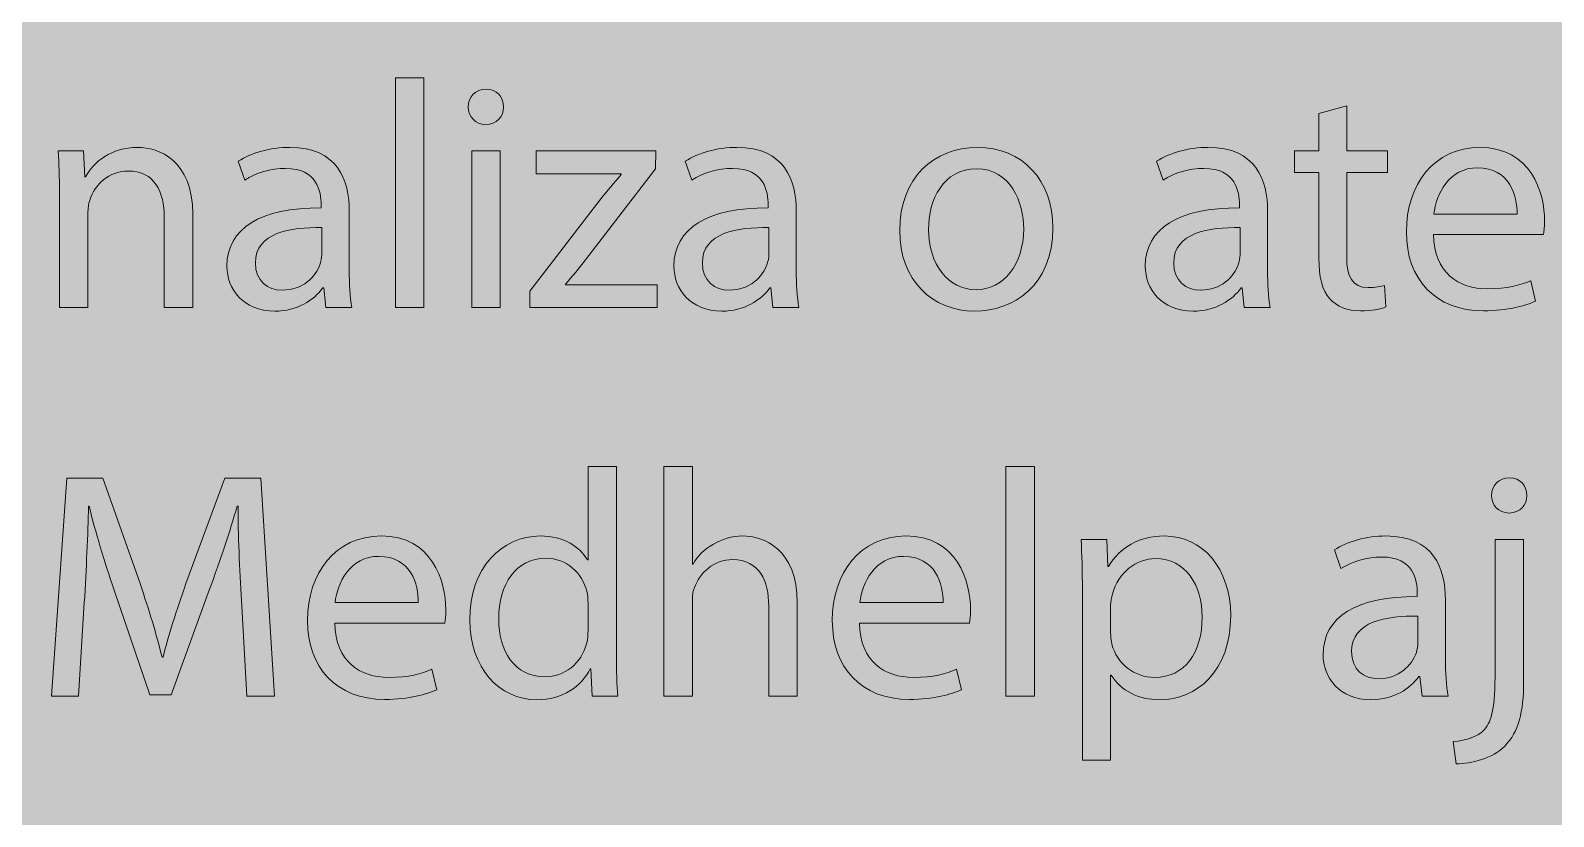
# Model space of a CAD drawing. Header units: inches. Extents: x -507 to 1392, y -754 to 68.
# Drawn here: x 442 to 498.4, y -100.7 to -71.6 of the extents above; entities that cross this region are included whole.
import ezdxf

# ---------------------------------------------------------------- set-up
doc = ezdxf.new("R2010")
doc.units = ezdxf.units.IN
doc.header["$MEASUREMENT"] = 0
doc.layers.add('Front', color=7, linetype='Continuous')
picture_1 = doc.add_image_def('image1.png', size_in_pixel=(3301, 2181))

# ---------------------------------------------------------------- blocks, each defined once
blk = doc.blocks.new('block 3')
at = {"layer": 'Front', "true_color": 0x326699}
h = blk.add_hatch(color=165, dxfattribs=at)
h.dxf.hatch_style = 2
h.paths.add_polyline_path([(-211, -462.1), (-211, 61.249), (581, 61.249), (581, -462.1)])
at = {"layer": 'Front'}
image = blk.add_image(picture_1, insert=(-211, -462.191), size_in_units=(792.24, 523.44), dxfattribs=at)
blk = doc.blocks.new('block 47')
at = {"layer": 'Front', "true_color": 0x231f20}
h = blk.add_hatch(color=250, dxfattribs=at)
h.dxf.hatch_style = 2
h.paths.add_polyline_path([(455.505, -73.33), (456.561, -73.33), (456.561, -81.845), (455.505, -81.845)])
h = blk.add_hatch(color=250, dxfattribs=at)
h.dxf.hatch_style = 2
edge = h.paths.add_edge_path()
edge.add_spline(control_points=[(459.512, -74.409), (459.524, -74.769), (459.26, -75.057), (458.841, -75.057), (458.469, -75.057), (458.205, -74.769), (458.205, -74.409), (458.205, -74.038), (458.481, -73.75), (458.865, -73.75), (459.26, -73.75), (459.512, -74.038), (459.512, -74.409)], knot_values=[0, 0, 0, 0, 1, 1, 1, 2, 2, 2, 3, 3, 3, 4, 4, 4, 4], degree=3, periodic=1)
h.paths.add_polyline_path([(458.337, -81.845), (458.337, -76.041), (459.393, -76.041), (459.393, -81.845)])
h = blk.add_hatch(color=250, dxfattribs=at)
h.dxf.hatch_style = 2
edge = h.paths.add_edge_path()
edge.add_spline(control_points=[(490.748, -74.374), (490.748, -74.374), (490.748, -76.041), (490.748, -76.041), (490.748, -76.041), (492.259, -76.041), (492.259, -76.041), (492.259, -76.041), (492.259, -76.844), (492.259, -76.844), (492.259, -76.844), (490.748, -76.844), (490.748, -76.844), (490.748, -76.844), (490.748, -79.974), (490.748, -79.974), (490.748, -80.694), (490.951, -81.102), (491.539, -81.102), (491.815, -81.102), (492.019, -81.065), (492.15, -81.03), (492.15, -81.03), (492.199, -81.821), (492.199, -81.821), (491.995, -81.905), (491.671, -81.965), (491.263, -81.965), (490.771, -81.965), (490.375, -81.809), (490.124, -81.521), (489.824, -81.209), (489.716, -80.694), (489.716, -80.01), (489.716, -80.01), (489.716, -76.844), (489.716, -76.844), (489.716, -76.844), (488.816, -76.844), (488.816, -76.844), (488.816, -76.844), (488.816, -76.041), (488.816, -76.041), (488.816, -76.041), (489.716, -76.041), (489.716, -76.041), (489.716, -76.041), (489.716, -74.649), (489.716, -74.649), (489.716, -74.649), (490.748, -74.374), (490.748, -74.374)], knot_values=[0, 0, 0, 0, 1, 1, 1, 2, 2, 2, 3, 3, 3, 4, 4, 4, 5, 5, 5, 6, 6, 6, 7, 7, 7, 8, 8, 8, 9, 9, 9, 10, 10, 10, 11, 11, 11, 12, 12, 12, 13, 13, 13, 14, 14, 14, 15, 15, 15, 16, 16, 16, 17, 17, 17, 17], degree=3, periodic=1)
h = blk.add_hatch(color=250, dxfattribs=at)
h.dxf.hatch_style = 2
edge = h.paths.add_edge_path()
edge.add_spline(control_points=[(443.061, -77.611), (443.061, -77.012), (443.049, -76.52), (443.013, -76.041), (443.013, -76.041), (443.949, -76.041), (443.949, -76.041), (443.949, -76.041), (444.009, -77), (444.009, -77), (444.009, -77), (444.033, -77), (444.033, -77), (444.32, -76.448), (444.992, -75.909), (445.952, -75.909), (446.755, -75.909), (448.002, -76.388), (448.002, -78.379), (448.002, -78.379), (448.002, -81.845), (448.002, -81.845), (448.002, -81.845), (446.947, -81.845), (446.947, -81.845), (446.947, -81.845), (446.947, -78.499), (446.947, -78.499), (446.947, -77.563), (446.599, -76.784), (445.604, -76.784), (444.908, -76.784), (444.368, -77.276), (444.188, -77.863), (444.141, -77.995), (444.117, -78.175), (444.117, -78.355), (444.117, -78.355), (444.117, -81.845), (444.117, -81.845), (444.117, -81.845), (443.061, -81.845), (443.061, -81.845), (443.061, -81.845), (443.061, -77.611), (443.061, -77.611)], knot_values=[0, 0, 0, 0, 1, 1, 1, 2, 2, 2, 3, 3, 3, 4, 4, 4, 5, 5, 5, 6, 6, 6, 7, 7, 7, 8, 8, 8, 9, 9, 9, 10, 10, 10, 11, 11, 11, 12, 12, 12, 13, 13, 13, 14, 14, 14, 15, 15, 15, 15], degree=3, periodic=1)
h = blk.add_hatch(color=250, dxfattribs=at)
h.dxf.hatch_style = 2
edge = h.paths.add_edge_path()
edge.add_spline(control_points=[(452.936, -81.845), (452.936, -81.845), (452.852, -81.114), (452.852, -81.114), (452.852, -81.114), (452.815, -81.114), (452.815, -81.114), (452.492, -81.569), (451.868, -81.977), (451.041, -81.977), (449.865, -81.977), (449.266, -81.149), (449.266, -80.31), (449.266, -78.907), (450.513, -78.139), (452.755, -78.151), (452.755, -78.151), (452.755, -78.031), (452.755, -78.031), (452.755, -77.552), (452.624, -76.688), (451.437, -76.688), (450.896, -76.688), (450.333, -76.856), (449.925, -77.12), (449.925, -77.12), (449.685, -76.424), (449.685, -76.424), (450.165, -76.112), (450.86, -75.909), (451.592, -75.909), (453.367, -75.909), (453.799, -77.12), (453.799, -78.283), (453.799, -78.283), (453.799, -80.454), (453.799, -80.454), (453.799, -80.958), (453.823, -81.449), (453.895, -81.845), (453.895, -81.845), (452.936, -81.845), (452.936, -81.845)], knot_values=[0, 0, 0, 0, 1, 1, 1, 2, 2, 2, 3, 3, 3, 4, 4, 4, 5, 5, 5, 6, 6, 6, 7, 7, 7, 8, 8, 8, 9, 9, 9, 10, 10, 10, 11, 11, 11, 12, 12, 12, 13, 13, 13, 14, 14, 14, 14], degree=3, periodic=1)
edge = h.paths.add_edge_path()
edge.add_spline(control_points=[(452.779, -78.883), (451.628, -78.859), (450.321, -79.062), (450.321, -80.19), (450.321, -80.874), (450.777, -81.198), (451.316, -81.198), (452.072, -81.198), (452.552, -80.718), (452.72, -80.226), (452.755, -80.118), (452.779, -79.998), (452.779, -79.89), (452.779, -79.89), (452.779, -78.883), (452.779, -78.883)], knot_values=[0, 0, 0, 0, 1, 1, 1, 2, 2, 2, 3, 3, 3, 4, 4, 4, 5, 5, 5, 5], degree=3, periodic=1)
h = blk.add_hatch(color=250, dxfattribs=at)
h.dxf.hatch_style = 2
edge = h.paths.add_edge_path()
edge.add_spline(control_points=[(460.485, -81.233), (460.485, -81.233), (463.112, -77.815), (463.112, -77.815), (463.364, -77.503), (463.604, -77.228), (463.868, -76.916), (463.868, -76.916), (463.868, -76.892), (463.868, -76.892), (463.868, -76.892), (460.725, -76.892), (460.725, -76.892), (460.725, -76.892), (460.725, -76.041), (460.725, -76.041), (460.725, -76.041), (465.151, -76.041), (465.151, -76.041), (465.151, -76.041), (465.139, -76.7), (465.139, -76.7), (465.139, -76.7), (462.548, -80.07), (462.548, -80.07), (462.309, -80.394), (462.068, -80.682), (461.805, -80.981), (461.805, -80.981), (461.805, -81.006), (461.805, -81.006), (461.805, -81.006), (465.199, -81.006), (465.199, -81.006), (465.199, -81.006), (465.199, -81.845), (465.199, -81.845), (465.199, -81.845), (460.485, -81.845), (460.485, -81.845), (460.485, -81.845), (460.485, -81.233), (460.485, -81.233)], knot_values=[0, 0, 0, 0, 1, 1, 1, 2, 2, 2, 3, 3, 3, 4, 4, 4, 5, 5, 5, 6, 6, 6, 7, 7, 7, 8, 8, 8, 9, 9, 9, 10, 10, 10, 11, 11, 11, 12, 12, 12, 13, 13, 13, 14, 14, 14, 14], degree=3, periodic=1)
h = blk.add_hatch(color=250, dxfattribs=at)
h.dxf.hatch_style = 2
edge = h.paths.add_edge_path()
edge.add_spline(control_points=[(469.495, -81.845), (469.495, -81.845), (469.411, -81.114), (469.411, -81.114), (469.411, -81.114), (469.375, -81.114), (469.375, -81.114), (469.051, -81.569), (468.428, -81.977), (467.6, -81.977), (466.425, -81.977), (465.825, -81.149), (465.825, -80.31), (465.825, -78.907), (467.072, -78.139), (469.315, -78.151), (469.315, -78.151), (469.315, -78.031), (469.315, -78.031), (469.315, -77.552), (469.183, -76.688), (467.996, -76.688), (467.456, -76.688), (466.893, -76.856), (466.485, -77.12), (466.485, -77.12), (466.245, -76.424), (466.245, -76.424), (466.725, -76.112), (467.42, -75.909), (468.152, -75.909), (469.927, -75.909), (470.358, -77.12), (470.358, -78.283), (470.358, -78.283), (470.358, -80.454), (470.358, -80.454), (470.358, -80.958), (470.382, -81.449), (470.455, -81.845), (470.455, -81.845), (469.495, -81.845), (469.495, -81.845)], knot_values=[0, 0, 0, 0, 1, 1, 1, 2, 2, 2, 3, 3, 3, 4, 4, 4, 5, 5, 5, 6, 6, 6, 7, 7, 7, 8, 8, 8, 9, 9, 9, 10, 10, 10, 11, 11, 11, 12, 12, 12, 13, 13, 13, 14, 14, 14, 14], degree=3, periodic=1)
edge = h.paths.add_edge_path()
edge.add_spline(control_points=[(469.339, -78.883), (468.188, -78.859), (466.88, -79.062), (466.88, -80.19), (466.88, -80.874), (467.336, -81.198), (467.876, -81.198), (468.631, -81.198), (469.111, -80.718), (469.279, -80.226), (469.315, -80.118), (469.339, -79.998), (469.339, -79.89), (469.339, -79.89), (469.339, -78.883), (469.339, -78.883)], knot_values=[0, 0, 0, 0, 1, 1, 1, 2, 2, 2, 3, 3, 3, 4, 4, 4, 5, 5, 5, 5], degree=3, periodic=1)
h = blk.add_hatch(color=250, dxfattribs=at)
h.dxf.hatch_style = 2
edge = h.paths.add_edge_path()
edge.add_spline(control_points=[(479.861, -78.895), (479.861, -81.042), (478.375, -81.977), (476.971, -81.977), (475.4, -81.977), (474.188, -80.826), (474.188, -78.991), (474.188, -77.048), (475.46, -75.909), (477.067, -75.909), (478.734, -75.909), (479.861, -77.12), (479.861, -78.895)], knot_values=[0, 0, 0, 0, 1, 1, 1, 2, 2, 2, 3, 3, 3, 4, 4, 4, 4], degree=3, periodic=1)
edge = h.paths.add_edge_path()
edge.add_spline(control_points=[(475.256, -78.955), (475.256, -80.226), (475.988, -81.186), (477.019, -81.186), (478.026, -81.186), (478.782, -80.238), (478.782, -78.931), (478.782, -77.947), (478.291, -76.7), (477.043, -76.7), (475.796, -76.7), (475.256, -77.852), (475.256, -78.955)], knot_values=[0, 0, 0, 0, 1, 1, 1, 2, 2, 2, 3, 3, 3, 4, 4, 4, 4], degree=3, periodic=1)
h = blk.add_hatch(color=250, dxfattribs=at)
h.dxf.hatch_style = 2
edge = h.paths.add_edge_path()
edge.add_spline(control_points=[(486.955, -81.845), (486.955, -81.845), (486.871, -81.114), (486.871, -81.114), (486.871, -81.114), (486.834, -81.114), (486.834, -81.114), (486.511, -81.569), (485.887, -81.977), (485.06, -81.977), (483.884, -81.977), (483.285, -81.149), (483.285, -80.31), (483.285, -78.907), (484.532, -78.139), (486.774, -78.151), (486.774, -78.151), (486.774, -78.031), (486.774, -78.031), (486.774, -77.552), (486.643, -76.688), (485.455, -76.688), (484.916, -76.688), (484.352, -76.856), (483.944, -77.12), (483.944, -77.12), (483.704, -76.424), (483.704, -76.424), (484.184, -76.112), (484.88, -75.909), (485.611, -75.909), (487.386, -75.909), (487.818, -77.12), (487.818, -78.283), (487.818, -78.283), (487.818, -80.454), (487.818, -80.454), (487.818, -80.958), (487.842, -81.449), (487.914, -81.845), (487.914, -81.845), (486.955, -81.845), (486.955, -81.845)], knot_values=[0, 0, 0, 0, 1, 1, 1, 2, 2, 2, 3, 3, 3, 4, 4, 4, 5, 5, 5, 6, 6, 6, 7, 7, 7, 8, 8, 8, 9, 9, 9, 10, 10, 10, 11, 11, 11, 12, 12, 12, 13, 13, 13, 14, 14, 14, 14], degree=3, periodic=1)
edge = h.paths.add_edge_path()
edge.add_spline(control_points=[(486.799, -78.883), (485.647, -78.859), (484.34, -79.062), (484.34, -80.19), (484.34, -80.874), (484.796, -81.198), (485.335, -81.198), (486.091, -81.198), (486.571, -80.718), (486.739, -80.226), (486.774, -80.118), (486.799, -79.998), (486.799, -79.89), (486.799, -79.89), (486.799, -78.883), (486.799, -78.883)], knot_values=[0, 0, 0, 0, 1, 1, 1, 2, 2, 2, 3, 3, 3, 4, 4, 4, 5, 5, 5, 5], degree=3, periodic=1)
h = blk.add_hatch(color=250, dxfattribs=at)
h.dxf.hatch_style = 2
edge = h.paths.add_edge_path()
edge.add_spline(control_points=[(493.964, -79.135), (493.988, -80.562), (494.899, -81.149), (495.955, -81.149), (496.71, -81.149), (497.167, -81.018), (497.562, -80.85), (497.562, -80.85), (497.742, -81.605), (497.742, -81.605), (497.37, -81.773), (496.735, -81.965), (495.811, -81.965), (494.024, -81.965), (492.957, -80.79), (492.957, -79.039), (492.957, -77.288), (493.988, -75.909), (495.679, -75.909), (497.574, -75.909), (498.078, -77.576), (498.078, -78.643), (498.078, -78.859), (498.054, -79.027), (498.042, -79.135), (498.042, -79.135), (493.964, -79.135), (493.964, -79.135)], knot_values=[0, 0, 0, 0, 1, 1, 1, 2, 2, 2, 3, 3, 3, 4, 4, 4, 5, 5, 5, 6, 6, 6, 7, 7, 7, 8, 8, 8, 9, 9, 9, 9], degree=3, periodic=1)
edge = h.paths.add_edge_path()
edge.add_spline(control_points=[(497.059, -78.379), (497.07, -77.708), (496.783, -76.664), (495.595, -76.664), (494.528, -76.664), (494.06, -77.647), (493.976, -78.379), (493.976, -78.379), (497.059, -78.379), (497.059, -78.379)], knot_values=[0, 0, 0, 0, 1, 1, 1, 2, 2, 2, 3, 3, 3, 3], degree=3, periodic=1)
h = blk.add_hatch(color=250, dxfattribs=at)
h.dxf.hatch_style = 2
edge = h.paths.add_edge_path()
edge.add_spline(control_points=[(463.698, -87.73), (463.698, -87.73), (463.698, -94.747), (463.698, -94.747), (463.698, -95.262), (463.71, -95.85), (463.746, -96.246), (463.746, -96.246), (462.799, -96.246), (462.799, -96.246), (462.799, -96.246), (462.751, -95.238), (462.751, -95.238), (462.751, -95.238), (462.727, -95.238), (462.727, -95.238), (462.403, -95.886), (461.695, -96.377), (460.748, -96.377), (459.345, -96.377), (458.265, -95.19), (458.265, -93.427), (458.253, -91.496), (459.453, -90.309), (460.868, -90.309), (461.755, -90.309), (462.355, -90.729), (462.619, -91.196), (462.619, -91.196), (462.643, -91.196), (462.643, -91.196), (462.643, -91.196), (462.643, -87.73), (462.643, -87.73), (462.643, -87.73), (463.698, -87.73), (463.698, -87.73)], knot_values=[0, 0, 0, 0, 1, 1, 1, 2, 2, 2, 3, 3, 3, 4, 4, 4, 5, 5, 5, 6, 6, 6, 7, 7, 7, 8, 8, 8, 9, 9, 9, 10, 10, 10, 11, 11, 11, 12, 12, 12, 12], degree=3, periodic=1)
edge = h.paths.add_edge_path()
edge.add_spline(control_points=[(462.643, -92.804), (462.643, -92.671), (462.631, -92.492), (462.595, -92.36), (462.439, -91.688), (461.863, -91.136), (461.072, -91.136), (459.98, -91.136), (459.333, -92.096), (459.333, -93.379), (459.333, -94.555), (459.908, -95.526), (461.048, -95.526), (461.755, -95.526), (462.403, -95.058), (462.595, -94.267), (462.631, -94.123), (462.643, -93.979), (462.643, -93.811), (462.643, -93.811), (462.643, -92.804), (462.643, -92.804)], knot_values=[0, 0, 0, 0, 1, 1, 1, 2, 2, 2, 3, 3, 3, 4, 4, 4, 5, 5, 5, 6, 6, 6, 7, 7, 7, 7], degree=3, periodic=1)
h = blk.add_hatch(color=250, dxfattribs=at)
h.dxf.hatch_style = 2
edge = h.paths.add_edge_path()
edge.add_spline(control_points=[(465.453, -87.73), (465.453, -87.73), (466.508, -87.73), (466.508, -87.73), (466.508, -87.73), (466.508, -91.353), (466.508, -91.353), (466.508, -91.353), (466.532, -91.353), (466.532, -91.353), (466.7, -91.052), (466.964, -90.789), (467.288, -90.609), (467.6, -90.429), (467.971, -90.309), (468.367, -90.309), (469.146, -90.309), (470.394, -90.789), (470.394, -92.792), (470.394, -92.792), (470.394, -96.246), (470.394, -96.246), (470.394, -96.246), (469.338, -96.246), (469.338, -96.246), (469.338, -96.246), (469.338, -92.912), (469.338, -92.912), (469.338, -91.976), (468.991, -91.185), (467.995, -91.185), (467.312, -91.185), (466.772, -91.664), (466.58, -92.24), (466.52, -92.384), (466.508, -92.54), (466.508, -92.744), (466.508, -92.744), (466.508, -96.246), (466.508, -96.246), (466.508, -96.246), (465.453, -96.246), (465.453, -96.246), (465.453, -96.246), (465.453, -87.73), (465.453, -87.73)], knot_values=[0, 0, 0, 0, 1, 1, 1, 2, 2, 2, 3, 3, 3, 4, 4, 4, 5, 5, 5, 6, 6, 6, 7, 7, 7, 8, 8, 8, 9, 9, 9, 10, 10, 10, 11, 11, 11, 12, 12, 12, 13, 13, 13, 14, 14, 14, 15, 15, 15, 15], degree=3, periodic=1)
h = blk.add_hatch(color=250, dxfattribs=at)
h.dxf.hatch_style = 2
h.paths.add_polyline_path([(478.125, -87.73), (479.18, -87.73), (479.18, -96.246), (478.125, -96.246)])
h = blk.add_hatch(color=250, dxfattribs=at)
h.dxf.hatch_style = 2
edge = h.paths.add_edge_path()
edge.add_spline(control_points=[(449.801, -92.695), (449.741, -91.568), (449.669, -90.213), (449.682, -89.206), (449.682, -89.206), (449.646, -89.206), (449.646, -89.206), (449.37, -90.153), (449.034, -91.16), (448.626, -92.276), (448.626, -92.276), (447.199, -96.198), (447.199, -96.198), (447.199, -96.198), (446.407, -96.198), (446.407, -96.198), (446.407, -96.198), (445.1, -92.348), (445.1, -92.348), (444.716, -91.208), (444.393, -90.165), (444.165, -89.206), (444.165, -89.206), (444.141, -89.206), (444.141, -89.206), (444.117, -90.213), (444.057, -91.568), (443.984, -92.779), (443.984, -92.779), (443.769, -96.246), (443.769, -96.246), (443.769, -96.246), (442.773, -96.246), (442.773, -96.246), (442.773, -96.246), (443.337, -88.162), (443.337, -88.162), (443.337, -88.162), (444.668, -88.162), (444.668, -88.162), (444.668, -88.162), (446.047, -92.072), (446.047, -92.072), (446.383, -93.067), (446.659, -93.955), (446.863, -94.794), (446.863, -94.794), (446.899, -94.794), (446.899, -94.794), (447.103, -93.979), (447.391, -93.091), (447.75, -92.072), (447.75, -92.072), (449.19, -88.162), (449.19, -88.162), (449.19, -88.162), (450.521, -88.162), (450.521, -88.162), (450.521, -88.162), (451.025, -96.246), (451.025, -96.246), (451.025, -96.246), (450.005, -96.246), (450.005, -96.246), (450.005, -96.246), (449.801, -92.695), (449.801, -92.695)], knot_values=[0, 0, 0, 0, 1, 1, 1, 2, 2, 2, 3, 3, 3, 4, 4, 4, 5, 5, 5, 6, 6, 6, 7, 7, 7, 8, 8, 8, 9, 9, 9, 10, 10, 10, 11, 11, 11, 12, 12, 12, 13, 13, 13, 14, 14, 14, 15, 15, 15, 16, 16, 16, 17, 17, 17, 18, 18, 18, 19, 19, 19, 20, 20, 20, 21, 21, 21, 22, 22, 22, 22], degree=3, periodic=1)
h = blk.add_hatch(color=250, dxfattribs=at)
h.dxf.hatch_style = 2
edge = h.paths.add_edge_path()
edge.add_spline(control_points=[(494.697, -97.925), (495.177, -97.889), (495.597, -97.757), (495.849, -97.481), (496.136, -97.145), (496.244, -96.689), (496.244, -95.298), (496.244, -95.298), (496.244, -90.441), (496.244, -90.441), (496.244, -90.441), (497.3, -90.441), (497.3, -90.441), (497.3, -90.441), (497.3, -95.706), (497.3, -95.706), (497.3, -96.833), (497.12, -97.565), (496.604, -98.093), (496.136, -98.561), (495.369, -98.752), (494.805, -98.752), (494.805, -98.752), (494.697, -97.925), (494.697, -97.925)], knot_values=[0, 0, 0, 0, 1, 1, 1, 2, 2, 2, 3, 3, 3, 4, 4, 4, 5, 5, 5, 6, 6, 6, 7, 7, 7, 8, 8, 8, 8], degree=3, periodic=1)
edge = h.paths.add_edge_path()
edge.add_spline(control_points=[(497.419, -88.81), (497.432, -89.158), (497.18, -89.458), (496.76, -89.458), (496.364, -89.458), (496.112, -89.158), (496.112, -88.81), (496.112, -88.438), (496.388, -88.15), (496.784, -88.15), (497.168, -88.15), (497.419, -88.438), (497.419, -88.81)], knot_values=[0, 0, 0, 0, 1, 1, 1, 2, 2, 2, 3, 3, 3, 4, 4, 4, 4], degree=3, periodic=1)
h = blk.add_hatch(color=250, dxfattribs=at)
h.dxf.hatch_style = 2
edge = h.paths.add_edge_path()
edge.add_spline(control_points=[(453.261, -93.535), (453.285, -94.962), (454.196, -95.55), (455.251, -95.55), (456.007, -95.55), (456.463, -95.418), (456.858, -95.25), (456.858, -95.25), (457.039, -96.006), (457.039, -96.006), (456.667, -96.174), (456.031, -96.366), (455.107, -96.366), (453.32, -96.366), (452.253, -95.19), (452.253, -93.439), (452.253, -91.688), (453.285, -90.309), (454.976, -90.309), (456.871, -90.309), (457.375, -91.976), (457.375, -93.043), (457.375, -93.259), (457.35, -93.427), (457.338, -93.535), (457.338, -93.535), (453.261, -93.535), (453.261, -93.535)], knot_values=[0, 0, 0, 0, 1, 1, 1, 2, 2, 2, 3, 3, 3, 4, 4, 4, 5, 5, 5, 6, 6, 6, 7, 7, 7, 8, 8, 8, 9, 9, 9, 9], degree=3, periodic=1)
edge = h.paths.add_edge_path()
edge.add_spline(control_points=[(456.355, -92.779), (456.367, -92.108), (456.079, -91.064), (454.892, -91.064), (453.824, -91.064), (453.356, -92.048), (453.272, -92.779), (453.272, -92.779), (456.355, -92.779), (456.355, -92.779)], knot_values=[0, 0, 0, 0, 1, 1, 1, 2, 2, 2, 3, 3, 3, 3], degree=3, periodic=1)
h = blk.add_hatch(color=250, dxfattribs=at)
h.dxf.hatch_style = 2
edge = h.paths.add_edge_path()
edge.add_spline(control_points=[(472.701, -93.535), (472.725, -94.962), (473.636, -95.55), (474.691, -95.55), (475.447, -95.55), (475.903, -95.418), (476.298, -95.25), (476.298, -95.25), (476.479, -96.006), (476.479, -96.006), (476.106, -96.174), (475.471, -96.366), (474.547, -96.366), (472.76, -96.366), (471.693, -95.19), (471.693, -93.439), (471.693, -91.688), (472.725, -90.309), (474.416, -90.309), (476.311, -90.309), (476.814, -91.976), (476.814, -93.043), (476.814, -93.259), (476.79, -93.427), (476.778, -93.535), (476.778, -93.535), (472.701, -93.535), (472.701, -93.535)], knot_values=[0, 0, 0, 0, 1, 1, 1, 2, 2, 2, 3, 3, 3, 4, 4, 4, 5, 5, 5, 6, 6, 6, 7, 7, 7, 8, 8, 8, 9, 9, 9, 9], degree=3, periodic=1)
edge = h.paths.add_edge_path()
edge.add_spline(control_points=[(475.795, -92.779), (475.807, -92.108), (475.519, -91.064), (474.332, -91.064), (473.264, -91.064), (472.796, -92.048), (472.712, -92.779), (472.712, -92.779), (475.795, -92.779), (475.795, -92.779)], knot_values=[0, 0, 0, 0, 1, 1, 1, 2, 2, 2, 3, 3, 3, 3], degree=3, periodic=1)
h = blk.add_hatch(color=250, dxfattribs=at)
h.dxf.hatch_style = 2
edge = h.paths.add_edge_path()
edge.add_spline(control_points=[(480.957, -92.336), (480.957, -91.592), (480.933, -90.993), (480.909, -90.441), (480.909, -90.441), (481.856, -90.441), (481.856, -90.441), (481.856, -90.441), (481.904, -91.436), (481.904, -91.436), (481.904, -91.436), (481.928, -91.436), (481.928, -91.436), (482.36, -90.729), (483.043, -90.309), (483.991, -90.309), (485.394, -90.309), (486.45, -91.496), (486.45, -93.259), (486.45, -95.346), (485.178, -96.377), (483.811, -96.377), (483.043, -96.377), (482.372, -96.042), (482.024, -95.466), (482.024, -95.466), (482, -95.466), (482, -95.466), (482, -95.466), (482, -98.62), (482, -98.62), (482, -98.62), (480.957, -98.62), (480.957, -98.62), (480.957, -98.62), (480.957, -92.336), (480.957, -92.336)], knot_values=[0, 0, 0, 0, 1, 1, 1, 2, 2, 2, 3, 3, 3, 4, 4, 4, 5, 5, 5, 6, 6, 6, 7, 7, 7, 8, 8, 8, 9, 9, 9, 10, 10, 10, 11, 11, 11, 12, 12, 12, 12], degree=3, periodic=1)
edge = h.paths.add_edge_path()
edge.add_spline(control_points=[(482, -93.883), (482, -94.039), (482.024, -94.183), (482.048, -94.314), (482.24, -95.046), (482.875, -95.55), (483.631, -95.55), (484.747, -95.55), (485.394, -94.639), (485.394, -93.307), (485.394, -92.144), (484.782, -91.148), (483.667, -91.148), (482.947, -91.148), (482.276, -91.664), (482.072, -92.456), (482.036, -92.587), (482, -92.744), (482, -92.888), (482, -92.888), (482, -93.883), (482, -93.883)], knot_values=[0, 0, 0, 0, 1, 1, 1, 2, 2, 2, 3, 3, 3, 4, 4, 4, 5, 5, 5, 6, 6, 6, 7, 7, 7, 7], degree=3, periodic=1)
h = blk.add_hatch(color=250, dxfattribs=at)
h.dxf.hatch_style = 2
edge = h.paths.add_edge_path()
edge.add_spline(control_points=[(493.542, -96.246), (493.542, -96.246), (493.458, -95.514), (493.458, -95.514), (493.458, -95.514), (493.422, -95.514), (493.422, -95.514), (493.099, -95.97), (492.475, -96.377), (491.647, -96.377), (490.472, -96.377), (489.873, -95.55), (489.873, -94.71), (489.873, -93.307), (491.12, -92.54), (493.362, -92.552), (493.362, -92.552), (493.362, -92.432), (493.362, -92.432), (493.362, -91.952), (493.23, -91.088), (492.043, -91.088), (491.503, -91.088), (490.94, -91.256), (490.532, -91.52), (490.532, -91.52), (490.292, -90.825), (490.292, -90.825), (490.772, -90.513), (491.468, -90.309), (492.199, -90.309), (493.974, -90.309), (494.406, -91.52), (494.406, -92.684), (494.406, -92.684), (494.406, -94.854), (494.406, -94.854), (494.406, -95.358), (494.43, -95.85), (494.502, -96.246), (494.502, -96.246), (493.542, -96.246), (493.542, -96.246)], knot_values=[0, 0, 0, 0, 1, 1, 1, 2, 2, 2, 3, 3, 3, 4, 4, 4, 5, 5, 5, 6, 6, 6, 7, 7, 7, 8, 8, 8, 9, 9, 9, 10, 10, 10, 11, 11, 11, 12, 12, 12, 13, 13, 13, 14, 14, 14, 14], degree=3, periodic=1)
edge = h.paths.add_edge_path()
edge.add_spline(control_points=[(493.387, -93.283), (492.235, -93.259), (490.928, -93.463), (490.928, -94.59), (490.928, -95.274), (491.384, -95.598), (491.923, -95.598), (492.679, -95.598), (493.159, -95.118), (493.327, -94.626), (493.362, -94.519), (493.387, -94.398), (493.387, -94.291), (493.387, -94.291), (493.387, -93.283), (493.387, -93.283)], knot_values=[0, 0, 0, 0, 1, 1, 1, 2, 2, 2, 3, 3, 3, 4, 4, 4, 5, 5, 5, 5], degree=3, periodic=1)
at = {"layer": 'Front', "lineweight": 0}
for points in [[(455.505, -73.33), (456.561, -73.33), (456.561, -81.845), (455.505, -81.845), (455.505, -73.33)], [(458.337, -81.845), (458.337, -76.041), (459.393, -76.041), (459.393, -81.845), (458.337, -81.845)], [(478.125, -87.73), (479.18, -87.73), (479.18, -96.246), (478.125, -96.246), (478.125, -87.73)]]:
    blk.add_lwpolyline(points, dxfattribs=at)
for points, knots in [([(459.512, -74.409), (459.524, -74.769), (459.26, -75.057), (458.841, -75.057), (458.469, -75.057), (458.205, -74.769), (458.205, -74.409), (458.205, -74.038), (458.481, -73.75), (458.865, -73.75), (459.26, -73.75), (459.512, -74.038), (459.512, -74.409)], [0, 0, 0, 0, 1, 1, 1, 2, 2, 2, 3, 3, 3, 4, 4, 4, 4]), ([(490.748, -74.374), (490.748, -74.374), (490.748, -76.041), (490.748, -76.041), (490.748, -76.041), (492.259, -76.041), (492.259, -76.041), (492.259, -76.041), (492.259, -76.844), (492.259, -76.844), (492.259, -76.844), (490.748, -76.844), (490.748, -76.844), (490.748, -76.844), (490.748, -79.974), (490.748, -79.974), (490.748, -80.694), (490.951, -81.102), (491.539, -81.102), (491.815, -81.102), (492.019, -81.065), (492.15, -81.03), (492.15, -81.03), (492.199, -81.821), (492.199, -81.821), (491.995, -81.905), (491.671, -81.965), (491.263, -81.965), (490.771, -81.965), (490.375, -81.809), (490.124, -81.521), (489.824, -81.209), (489.716, -80.694), (489.716, -80.01), (489.716, -80.01), (489.716, -76.844), (489.716, -76.844), (489.716, -76.844), (488.816, -76.844), (488.816, -76.844), (488.816, -76.844), (488.816, -76.041), (488.816, -76.041), (488.816, -76.041), (489.716, -76.041), (489.716, -76.041), (489.716, -76.041), (489.716, -74.649), (489.716, -74.649), (489.716, -74.649), (490.748, -74.374), (490.748, -74.374)], [0, 0, 0, 0, 1, 1, 1, 2, 2, 2, 3, 3, 3, 4, 4, 4, 5, 5, 5, 6, 6, 6, 7, 7, 7, 8, 8, 8, 9, 9, 9, 10, 10, 10, 11, 11, 11, 12, 12, 12, 13, 13, 13, 14, 14, 14, 15, 15, 15, 16, 16, 16, 17, 17, 17, 17]), ([(443.061, -77.611), (443.061, -77.012), (443.049, -76.52), (443.013, -76.041), (443.013, -76.041), (443.949, -76.041), (443.949, -76.041), (443.949, -76.041), (444.009, -77), (444.009, -77), (444.009, -77), (444.033, -77), (444.033, -77), (444.32, -76.448), (444.992, -75.909), (445.952, -75.909), (446.755, -75.909), (448.002, -76.388), (448.002, -78.379), (448.002, -78.379), (448.002, -81.845), (448.002, -81.845), (448.002, -81.845), (446.947, -81.845), (446.947, -81.845), (446.947, -81.845), (446.947, -78.499), (446.947, -78.499), (446.947, -77.563), (446.599, -76.784), (445.604, -76.784), (444.908, -76.784), (444.368, -77.276), (444.188, -77.863), (444.141, -77.995), (444.117, -78.175), (444.117, -78.355), (444.117, -78.355), (444.117, -81.845), (444.117, -81.845), (444.117, -81.845), (443.061, -81.845), (443.061, -81.845), (443.061, -81.845), (443.061, -77.611), (443.061, -77.611)], [0, 0, 0, 0, 1, 1, 1, 2, 2, 2, 3, 3, 3, 4, 4, 4, 5, 5, 5, 6, 6, 6, 7, 7, 7, 8, 8, 8, 9, 9, 9, 10, 10, 10, 11, 11, 11, 12, 12, 12, 13, 13, 13, 14, 14, 14, 15, 15, 15, 15]), ([(452.936, -81.845), (452.936, -81.845), (452.852, -81.114), (452.852, -81.114), (452.852, -81.114), (452.815, -81.114), (452.815, -81.114), (452.492, -81.569), (451.868, -81.977), (451.041, -81.977), (449.865, -81.977), (449.266, -81.149), (449.266, -80.31), (449.266, -78.907), (450.513, -78.139), (452.755, -78.151), (452.755, -78.151), (452.755, -78.031), (452.755, -78.031), (452.755, -77.552), (452.624, -76.688), (451.437, -76.688), (450.896, -76.688), (450.333, -76.856), (449.925, -77.12), (449.925, -77.12), (449.685, -76.424), (449.685, -76.424), (450.165, -76.112), (450.86, -75.909), (451.592, -75.909), (453.367, -75.909), (453.799, -77.12), (453.799, -78.283), (453.799, -78.283), (453.799, -80.454), (453.799, -80.454), (453.799, -80.958), (453.823, -81.449), (453.895, -81.845), (453.895, -81.845), (452.936, -81.845), (452.936, -81.845)], [0, 0, 0, 0, 1, 1, 1, 2, 2, 2, 3, 3, 3, 4, 4, 4, 5, 5, 5, 6, 6, 6, 7, 7, 7, 8, 8, 8, 9, 9, 9, 10, 10, 10, 11, 11, 11, 12, 12, 12, 13, 13, 13, 14, 14, 14, 14]), ([(460.485, -81.233), (460.485, -81.233), (463.112, -77.815), (463.112, -77.815), (463.364, -77.503), (463.604, -77.228), (463.868, -76.916), (463.868, -76.916), (463.868, -76.892), (463.868, -76.892), (463.868, -76.892), (460.725, -76.892), (460.725, -76.892), (460.725, -76.892), (460.725, -76.041), (460.725, -76.041), (460.725, -76.041), (465.151, -76.041), (465.151, -76.041), (465.151, -76.041), (465.139, -76.7), (465.139, -76.7), (465.139, -76.7), (462.548, -80.07), (462.548, -80.07), (462.309, -80.394), (462.068, -80.682), (461.805, -80.981), (461.805, -80.981), (461.805, -81.006), (461.805, -81.006), (461.805, -81.006), (465.199, -81.006), (465.199, -81.006), (465.199, -81.006), (465.199, -81.845), (465.199, -81.845), (465.199, -81.845), (460.485, -81.845), (460.485, -81.845), (460.485, -81.845), (460.485, -81.233), (460.485, -81.233)], [0, 0, 0, 0, 1, 1, 1, 2, 2, 2, 3, 3, 3, 4, 4, 4, 5, 5, 5, 6, 6, 6, 7, 7, 7, 8, 8, 8, 9, 9, 9, 10, 10, 10, 11, 11, 11, 12, 12, 12, 13, 13, 13, 14, 14, 14, 14]), ([(469.495, -81.845), (469.495, -81.845), (469.411, -81.114), (469.411, -81.114), (469.411, -81.114), (469.375, -81.114), (469.375, -81.114), (469.051, -81.569), (468.428, -81.977), (467.6, -81.977), (466.425, -81.977), (465.825, -81.149), (465.825, -80.31), (465.825, -78.907), (467.072, -78.139), (469.315, -78.151), (469.315, -78.151), (469.315, -78.031), (469.315, -78.031), (469.315, -77.552), (469.183, -76.688), (467.996, -76.688), (467.456, -76.688), (466.893, -76.856), (466.485, -77.12), (466.485, -77.12), (466.245, -76.424), (466.245, -76.424), (466.725, -76.112), (467.42, -75.909), (468.152, -75.909), (469.927, -75.909), (470.358, -77.12), (470.358, -78.283), (470.358, -78.283), (470.358, -80.454), (470.358, -80.454), (470.358, -80.958), (470.382, -81.449), (470.455, -81.845), (470.455, -81.845), (469.495, -81.845), (469.495, -81.845)], [0, 0, 0, 0, 1, 1, 1, 2, 2, 2, 3, 3, 3, 4, 4, 4, 5, 5, 5, 6, 6, 6, 7, 7, 7, 8, 8, 8, 9, 9, 9, 10, 10, 10, 11, 11, 11, 12, 12, 12, 13, 13, 13, 14, 14, 14, 14]), ([(479.861, -78.895), (479.861, -81.042), (478.375, -81.977), (476.971, -81.977), (475.4, -81.977), (474.188, -80.826), (474.188, -78.991), (474.188, -77.048), (475.46, -75.909), (477.067, -75.909), (478.734, -75.909), (479.861, -77.12), (479.861, -78.895)], [0, 0, 0, 0, 1, 1, 1, 2, 2, 2, 3, 3, 3, 4, 4, 4, 4]), ([(486.955, -81.845), (486.955, -81.845), (486.871, -81.114), (486.871, -81.114), (486.871, -81.114), (486.834, -81.114), (486.834, -81.114), (486.511, -81.569), (485.887, -81.977), (485.06, -81.977), (483.884, -81.977), (483.285, -81.149), (483.285, -80.31), (483.285, -78.907), (484.532, -78.139), (486.774, -78.151), (486.774, -78.151), (486.774, -78.031), (486.774, -78.031), (486.774, -77.552), (486.643, -76.688), (485.455, -76.688), (484.916, -76.688), (484.352, -76.856), (483.944, -77.12), (483.944, -77.12), (483.704, -76.424), (483.704, -76.424), (484.184, -76.112), (484.88, -75.909), (485.611, -75.909), (487.386, -75.909), (487.818, -77.12), (487.818, -78.283), (487.818, -78.283), (487.818, -80.454), (487.818, -80.454), (487.818, -80.958), (487.842, -81.449), (487.914, -81.845), (487.914, -81.845), (486.955, -81.845), (486.955, -81.845)], [0, 0, 0, 0, 1, 1, 1, 2, 2, 2, 3, 3, 3, 4, 4, 4, 5, 5, 5, 6, 6, 6, 7, 7, 7, 8, 8, 8, 9, 9, 9, 10, 10, 10, 11, 11, 11, 12, 12, 12, 13, 13, 13, 14, 14, 14, 14]), ([(493.964, -79.135), (493.988, -80.562), (494.899, -81.149), (495.955, -81.149), (496.71, -81.149), (497.167, -81.018), (497.562, -80.85), (497.562, -80.85), (497.742, -81.605), (497.742, -81.605), (497.37, -81.773), (496.735, -81.965), (495.811, -81.965), (494.024, -81.965), (492.957, -80.79), (492.957, -79.039), (492.957, -77.288), (493.988, -75.909), (495.679, -75.909), (497.574, -75.909), (498.078, -77.576), (498.078, -78.643), (498.078, -78.859), (498.054, -79.027), (498.042, -79.135), (498.042, -79.135), (493.964, -79.135), (493.964, -79.135)], [0, 0, 0, 0, 1, 1, 1, 2, 2, 2, 3, 3, 3, 4, 4, 4, 5, 5, 5, 6, 6, 6, 7, 7, 7, 8, 8, 8, 9, 9, 9, 9]), ([(475.256, -78.955), (475.256, -80.226), (475.988, -81.186), (477.019, -81.186), (478.026, -81.186), (478.782, -80.238), (478.782, -78.931), (478.782, -77.947), (478.291, -76.7), (477.043, -76.7), (475.796, -76.7), (475.256, -77.852), (475.256, -78.955)], [0, 0, 0, 0, 1, 1, 1, 2, 2, 2, 3, 3, 3, 4, 4, 4, 4]), ([(497.059, -78.379), (497.07, -77.708), (496.783, -76.664), (495.595, -76.664), (494.528, -76.664), (494.06, -77.647), (493.976, -78.379), (493.976, -78.379), (497.059, -78.379), (497.059, -78.379)], [0, 0, 0, 0, 1, 1, 1, 2, 2, 2, 3, 3, 3, 3]), ([(452.779, -78.883), (451.628, -78.859), (450.321, -79.062), (450.321, -80.19), (450.321, -80.874), (450.777, -81.198), (451.316, -81.198), (452.072, -81.198), (452.552, -80.718), (452.72, -80.226), (452.755, -80.118), (452.779, -79.998), (452.779, -79.89), (452.779, -79.89), (452.779, -78.883), (452.779, -78.883)], [0, 0, 0, 0, 1, 1, 1, 2, 2, 2, 3, 3, 3, 4, 4, 4, 5, 5, 5, 5]), ([(469.339, -78.883), (468.188, -78.859), (466.88, -79.062), (466.88, -80.19), (466.88, -80.874), (467.336, -81.198), (467.876, -81.198), (468.631, -81.198), (469.111, -80.718), (469.279, -80.226), (469.315, -80.118), (469.339, -79.998), (469.339, -79.89), (469.339, -79.89), (469.339, -78.883), (469.339, -78.883)], [0, 0, 0, 0, 1, 1, 1, 2, 2, 2, 3, 3, 3, 4, 4, 4, 5, 5, 5, 5]), ([(486.799, -78.883), (485.647, -78.859), (484.34, -79.062), (484.34, -80.19), (484.34, -80.874), (484.796, -81.198), (485.335, -81.198), (486.091, -81.198), (486.571, -80.718), (486.739, -80.226), (486.774, -80.118), (486.799, -79.998), (486.799, -79.89), (486.799, -79.89), (486.799, -78.883), (486.799, -78.883)], [0, 0, 0, 0, 1, 1, 1, 2, 2, 2, 3, 3, 3, 4, 4, 4, 5, 5, 5, 5]), ([(463.698, -87.73), (463.698, -87.73), (463.698, -94.747), (463.698, -94.747), (463.698, -95.262), (463.71, -95.85), (463.746, -96.246), (463.746, -96.246), (462.799, -96.246), (462.799, -96.246), (462.799, -96.246), (462.751, -95.238), (462.751, -95.238), (462.751, -95.238), (462.727, -95.238), (462.727, -95.238), (462.403, -95.886), (461.695, -96.377), (460.748, -96.377), (459.345, -96.377), (458.265, -95.19), (458.265, -93.427), (458.253, -91.496), (459.453, -90.309), (460.868, -90.309), (461.755, -90.309), (462.355, -90.729), (462.619, -91.196), (462.619, -91.196), (462.643, -91.196), (462.643, -91.196), (462.643, -91.196), (462.643, -87.73), (462.643, -87.73), (462.643, -87.73), (463.698, -87.73), (463.698, -87.73)], [0, 0, 0, 0, 1, 1, 1, 2, 2, 2, 3, 3, 3, 4, 4, 4, 5, 5, 5, 6, 6, 6, 7, 7, 7, 8, 8, 8, 9, 9, 9, 10, 10, 10, 11, 11, 11, 12, 12, 12, 12]), ([(465.453, -87.73), (465.453, -87.73), (466.508, -87.73), (466.508, -87.73), (466.508, -87.73), (466.508, -91.353), (466.508, -91.353), (466.508, -91.353), (466.532, -91.353), (466.532, -91.353), (466.7, -91.052), (466.964, -90.789), (467.288, -90.609), (467.6, -90.429), (467.971, -90.309), (468.367, -90.309), (469.146, -90.309), (470.394, -90.789), (470.394, -92.792), (470.394, -92.792), (470.394, -96.246), (470.394, -96.246), (470.394, -96.246), (469.338, -96.246), (469.338, -96.246), (469.338, -96.246), (469.338, -92.912), (469.338, -92.912), (469.338, -91.976), (468.991, -91.185), (467.995, -91.185), (467.312, -91.185), (466.772, -91.664), (466.58, -92.24), (466.52, -92.384), (466.508, -92.54), (466.508, -92.744), (466.508, -92.744), (466.508, -96.246), (466.508, -96.246), (466.508, -96.246), (465.453, -96.246), (465.453, -96.246), (465.453, -96.246), (465.453, -87.73), (465.453, -87.73)], [0, 0, 0, 0, 1, 1, 1, 2, 2, 2, 3, 3, 3, 4, 4, 4, 5, 5, 5, 6, 6, 6, 7, 7, 7, 8, 8, 8, 9, 9, 9, 10, 10, 10, 11, 11, 11, 12, 12, 12, 13, 13, 13, 14, 14, 14, 15, 15, 15, 15]), ([(449.801, -92.695), (449.741, -91.568), (449.669, -90.213), (449.682, -89.206), (449.682, -89.206), (449.646, -89.206), (449.646, -89.206), (449.37, -90.153), (449.034, -91.16), (448.626, -92.276), (448.626, -92.276), (447.199, -96.198), (447.199, -96.198), (447.199, -96.198), (446.407, -96.198), (446.407, -96.198), (446.407, -96.198), (445.1, -92.348), (445.1, -92.348), (444.716, -91.208), (444.393, -90.165), (444.165, -89.206), (444.165, -89.206), (444.141, -89.206), (444.141, -89.206), (444.117, -90.213), (444.057, -91.568), (443.984, -92.779), (443.984, -92.779), (443.769, -96.246), (443.769, -96.246), (443.769, -96.246), (442.773, -96.246), (442.773, -96.246), (442.773, -96.246), (443.337, -88.162), (443.337, -88.162), (443.337, -88.162), (444.668, -88.162), (444.668, -88.162), (444.668, -88.162), (446.047, -92.072), (446.047, -92.072), (446.383, -93.067), (446.659, -93.955), (446.863, -94.794), (446.863, -94.794), (446.899, -94.794), (446.899, -94.794), (447.103, -93.979), (447.391, -93.091), (447.75, -92.072), (447.75, -92.072), (449.19, -88.162), (449.19, -88.162), (449.19, -88.162), (450.521, -88.162), (450.521, -88.162), (450.521, -88.162), (451.025, -96.246), (451.025, -96.246), (451.025, -96.246), (450.005, -96.246), (450.005, -96.246), (450.005, -96.246), (449.801, -92.695), (449.801, -92.695)], [0, 0, 0, 0, 1, 1, 1, 2, 2, 2, 3, 3, 3, 4, 4, 4, 5, 5, 5, 6, 6, 6, 7, 7, 7, 8, 8, 8, 9, 9, 9, 10, 10, 10, 11, 11, 11, 12, 12, 12, 13, 13, 13, 14, 14, 14, 15, 15, 15, 16, 16, 16, 17, 17, 17, 18, 18, 18, 19, 19, 19, 20, 20, 20, 21, 21, 21, 22, 22, 22, 22]), ([(497.419, -88.81), (497.432, -89.158), (497.18, -89.458), (496.76, -89.458), (496.364, -89.458), (496.112, -89.158), (496.112, -88.81), (496.112, -88.438), (496.388, -88.15), (496.784, -88.15), (497.168, -88.15), (497.419, -88.438), (497.419, -88.81)], [0, 0, 0, 0, 1, 1, 1, 2, 2, 2, 3, 3, 3, 4, 4, 4, 4]), ([(453.261, -93.535), (453.285, -94.962), (454.196, -95.55), (455.251, -95.55), (456.007, -95.55), (456.463, -95.418), (456.858, -95.25), (456.858, -95.25), (457.039, -96.006), (457.039, -96.006), (456.667, -96.174), (456.031, -96.366), (455.107, -96.366), (453.32, -96.366), (452.253, -95.19), (452.253, -93.439), (452.253, -91.688), (453.285, -90.309), (454.976, -90.309), (456.871, -90.309), (457.375, -91.976), (457.375, -93.043), (457.375, -93.259), (457.35, -93.427), (457.338, -93.535), (457.338, -93.535), (453.261, -93.535), (453.261, -93.535)], [0, 0, 0, 0, 1, 1, 1, 2, 2, 2, 3, 3, 3, 4, 4, 4, 5, 5, 5, 6, 6, 6, 7, 7, 7, 8, 8, 8, 9, 9, 9, 9]), ([(472.701, -93.535), (472.725, -94.962), (473.636, -95.55), (474.691, -95.55), (475.447, -95.55), (475.903, -95.418), (476.298, -95.25), (476.298, -95.25), (476.479, -96.006), (476.479, -96.006), (476.106, -96.174), (475.471, -96.366), (474.547, -96.366), (472.76, -96.366), (471.693, -95.19), (471.693, -93.439), (471.693, -91.688), (472.725, -90.309), (474.416, -90.309), (476.311, -90.309), (476.814, -91.976), (476.814, -93.043), (476.814, -93.259), (476.79, -93.427), (476.778, -93.535), (476.778, -93.535), (472.701, -93.535), (472.701, -93.535)], [0, 0, 0, 0, 1, 1, 1, 2, 2, 2, 3, 3, 3, 4, 4, 4, 5, 5, 5, 6, 6, 6, 7, 7, 7, 8, 8, 8, 9, 9, 9, 9]), ([(480.957, -92.336), (480.957, -91.592), (480.933, -90.993), (480.909, -90.441), (480.909, -90.441), (481.856, -90.441), (481.856, -90.441), (481.856, -90.441), (481.904, -91.436), (481.904, -91.436), (481.904, -91.436), (481.928, -91.436), (481.928, -91.436), (482.36, -90.729), (483.043, -90.309), (483.991, -90.309), (485.394, -90.309), (486.45, -91.496), (486.45, -93.259), (486.45, -95.346), (485.178, -96.377), (483.811, -96.377), (483.043, -96.377), (482.372, -96.042), (482.024, -95.466), (482.024, -95.466), (482, -95.466), (482, -95.466), (482, -95.466), (482, -98.62), (482, -98.62), (482, -98.62), (480.957, -98.62), (480.957, -98.62), (480.957, -98.62), (480.957, -92.336), (480.957, -92.336)], [0, 0, 0, 0, 1, 1, 1, 2, 2, 2, 3, 3, 3, 4, 4, 4, 5, 5, 5, 6, 6, 6, 7, 7, 7, 8, 8, 8, 9, 9, 9, 10, 10, 10, 11, 11, 11, 12, 12, 12, 12]), ([(493.542, -96.246), (493.542, -96.246), (493.458, -95.514), (493.458, -95.514), (493.458, -95.514), (493.422, -95.514), (493.422, -95.514), (493.099, -95.97), (492.475, -96.377), (491.647, -96.377), (490.472, -96.377), (489.873, -95.55), (489.873, -94.71), (489.873, -93.307), (491.12, -92.54), (493.362, -92.552), (493.362, -92.552), (493.362, -92.432), (493.362, -92.432), (493.362, -91.952), (493.23, -91.088), (492.043, -91.088), (491.503, -91.088), (490.94, -91.256), (490.532, -91.52), (490.532, -91.52), (490.292, -90.825), (490.292, -90.825), (490.772, -90.513), (491.468, -90.309), (492.199, -90.309), (493.974, -90.309), (494.406, -91.52), (494.406, -92.684), (494.406, -92.684), (494.406, -94.854), (494.406, -94.854), (494.406, -95.358), (494.43, -95.85), (494.502, -96.246), (494.502, -96.246), (493.542, -96.246), (493.542, -96.246)], [0, 0, 0, 0, 1, 1, 1, 2, 2, 2, 3, 3, 3, 4, 4, 4, 5, 5, 5, 6, 6, 6, 7, 7, 7, 8, 8, 8, 9, 9, 9, 10, 10, 10, 11, 11, 11, 12, 12, 12, 13, 13, 13, 14, 14, 14, 14]), ([(494.697, -97.925), (495.177, -97.889), (495.597, -97.757), (495.849, -97.481), (496.136, -97.145), (496.244, -96.689), (496.244, -95.298), (496.244, -95.298), (496.244, -90.441), (496.244, -90.441), (496.244, -90.441), (497.3, -90.441), (497.3, -90.441), (497.3, -90.441), (497.3, -95.706), (497.3, -95.706), (497.3, -96.833), (497.12, -97.565), (496.604, -98.093), (496.136, -98.561), (495.369, -98.752), (494.805, -98.752), (494.805, -98.752), (494.697, -97.925), (494.697, -97.925)], [0, 0, 0, 0, 1, 1, 1, 2, 2, 2, 3, 3, 3, 4, 4, 4, 5, 5, 5, 6, 6, 6, 7, 7, 7, 8, 8, 8, 8]), ([(456.355, -92.779), (456.367, -92.108), (456.079, -91.064), (454.892, -91.064), (453.824, -91.064), (453.356, -92.048), (453.272, -92.779), (453.272, -92.779), (456.355, -92.779), (456.355, -92.779)], [0, 0, 0, 0, 1, 1, 1, 2, 2, 2, 3, 3, 3, 3]), ([(462.643, -92.804), (462.643, -92.671), (462.631, -92.492), (462.595, -92.36), (462.439, -91.688), (461.863, -91.136), (461.072, -91.136), (459.98, -91.136), (459.333, -92.096), (459.333, -93.379), (459.333, -94.555), (459.908, -95.526), (461.048, -95.526), (461.755, -95.526), (462.403, -95.058), (462.595, -94.267), (462.631, -94.123), (462.643, -93.979), (462.643, -93.811), (462.643, -93.811), (462.643, -92.804), (462.643, -92.804)], [0, 0, 0, 0, 1, 1, 1, 2, 2, 2, 3, 3, 3, 4, 4, 4, 5, 5, 5, 6, 6, 6, 7, 7, 7, 7]), ([(475.795, -92.779), (475.807, -92.108), (475.519, -91.064), (474.332, -91.064), (473.264, -91.064), (472.796, -92.048), (472.712, -92.779), (472.712, -92.779), (475.795, -92.779), (475.795, -92.779)], [0, 0, 0, 0, 1, 1, 1, 2, 2, 2, 3, 3, 3, 3]), ([(482, -93.883), (482, -94.039), (482.024, -94.183), (482.048, -94.314), (482.24, -95.046), (482.875, -95.55), (483.631, -95.55), (484.747, -95.55), (485.394, -94.639), (485.394, -93.307), (485.394, -92.144), (484.782, -91.148), (483.667, -91.148), (482.947, -91.148), (482.276, -91.664), (482.072, -92.456), (482.036, -92.587), (482, -92.744), (482, -92.888), (482, -92.888), (482, -93.883), (482, -93.883)], [0, 0, 0, 0, 1, 1, 1, 2, 2, 2, 3, 3, 3, 4, 4, 4, 5, 5, 5, 6, 6, 6, 7, 7, 7, 7]), ([(493.387, -93.283), (492.235, -93.259), (490.928, -93.463), (490.928, -94.59), (490.928, -95.274), (491.384, -95.598), (491.923, -95.598), (492.679, -95.598), (493.159, -95.118), (493.327, -94.626), (493.362, -94.519), (493.387, -94.398), (493.387, -94.291), (493.387, -94.291), (493.387, -93.283), (493.387, -93.283)], [0, 0, 0, 0, 1, 1, 1, 2, 2, 2, 3, 3, 3, 4, 4, 4, 5, 5, 5, 5])]:
    blk.add_open_spline(points, degree=3, knots=knots, dxfattribs=at)

msp = doc.modelspace()

# ---------------------------------------------------------------- block references
at = {"layer": 'Front'}
for name in ['block 3', 'block 47']:
    msp.add_blockref(name, (0, 0), dxfattribs=at)

doc.saveas('drawing.dxf')
